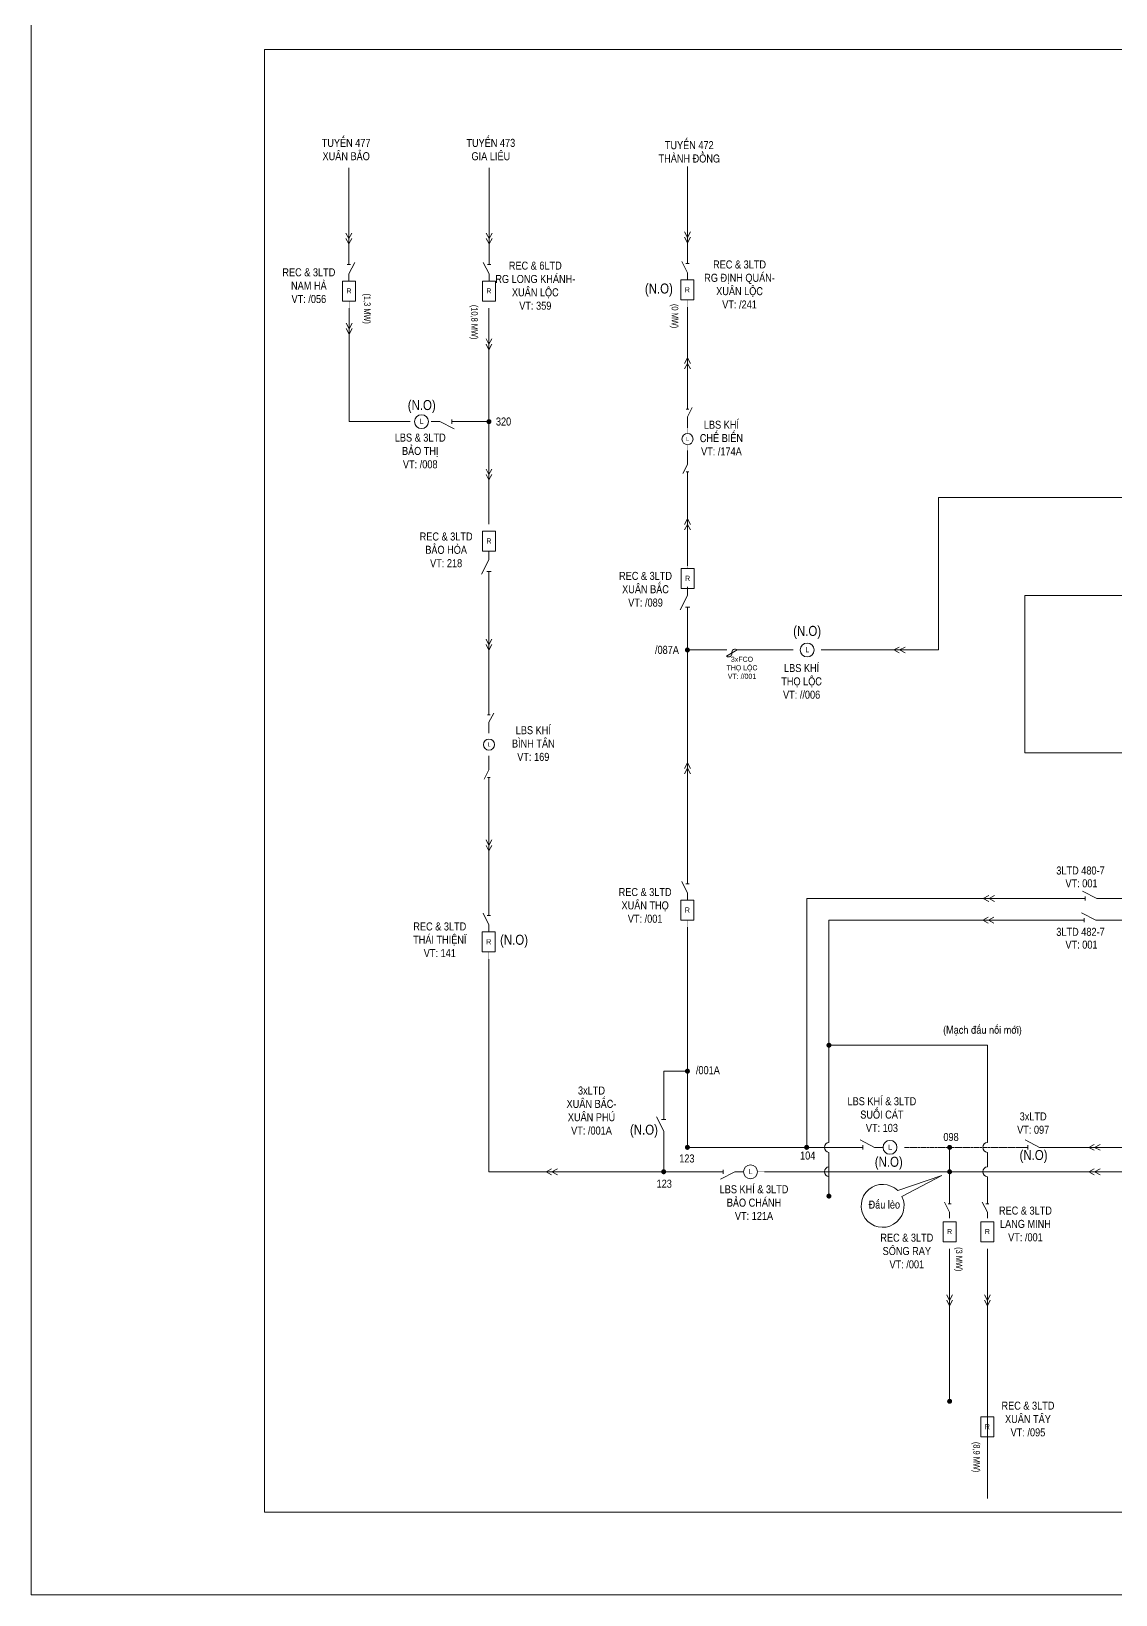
# Model space of a CAD drawing. Header units: inches. Extents: x 2152 to 4977, y -3144 to -873.
# Drawn here: x 2740.3 to 3026.8, y -1783.5 to -1370.9 of the extents above; entities that cross this region are included whole.
import ezdxf
from ezdxf.enums import TextEntityAlignment as Align

# ---------------------------------------------------------------- set-up
doc = ezdxf.new("R2010")
doc.units = ezdxf.units.IN
doc.header["$LTSCALE"] = 0.2
doc.header["$MEASUREMENT"] = 0
doc.linetypes.add('DASHED', pattern=[0.75, 0.5, -0.25])
doc.layers.get('0').update_dxf_attribs({"lineweight": 5})
for name, color, linetype, lineweight in [('Cap ngam', 1, 'DASHED', 15), ('Day 22kV', 1, 'Continuous', 13), ('Khung', 7, 'Continuous', 13), ('Text', 7, 'Continuous', 9), ('Thiet bi', 3, 'Continuous', 9)]:
    doc.layers.add(name, color=color, linetype=linetype, lineweight=lineweight)
doc.styles.add('V-H-C', font='VHELVCN.TTF')
doc.styles.add('V-H-C-B', font='VHELVCB.TTF')

# ---------------------------------------------------------------- blocks, each defined once
blk = doc.blocks.new('ALTD')
at = {"color": 0}
for points in [[(3.38, 1.08), (1.27, 0), (0, 0)], [(2.99, 0.31), (2.99, -0.31)], [(2.99, 0), (4.73, 0)]]:
    blk.add_lwpolyline(points, dxfattribs=at)
blk = doc.blocks.new('FCO')
at = {"color": 0}
blk.add_lwpolyline([(0, 0, 0.707499), (0.8, 0.8, -0.707499), (1.6, 1.6, -5.301682)], format="xyb", dxfattribs=at)
blk.add_lwpolyline([(0, 0), (1.6, 1.6)], dxfattribs=at)

msp = doc.modelspace()

# ---------------------------------------------------------------- linework, layer by layer
at = {"layer": 'Cap ngam', "linetype": 'DASHED', "ltscale": 50, "elevation": 0.2}
msp.add_lwpolyline([(3042.94, -1599.77), (3040.19, -1599.77, 0.818695), (3036.16, -1599.77), (3024.12, -1599.77)], format="xyb", dxfattribs=at)
at = {"layer": 'Day 22kV'}
for p, q in [((2824.25, -1429.94, -0.44), (2824.25, -1406.87, -0.44)), ((2861.29, -1429.94, -0.44), (2861.29, -1406.87, -0.44)), ((2913.72, -1429.64, -0.44), (2913.72, -1406.57, -0.44)), ((2861.25, -1500.91, -0.44), (2861.25, -1443.94, -0.44)), ((2913.69, -1468.62, -0.44), (2913.67, -1443.64, -0.44)), ((2913.7, -1475.52, -0.44), (2913.69, -1474.06, -0.44)), ((2913.7, -1483.73, -0.44), (2913.69, -1481.48, -0.44)), ((2913.72, -1511.96, -0.44), (2913.7, -1489.17, -0.44)), ((2861.25, -1556.16, -0.44), (2861.24, -1554.7, -0.44)), ((2861.24, -1564.36, -0.44), (2861.24, -1562.11, -0.44)), ((2907.4, -1663.48, -0.44), (2907.4, -1671.89, -0.44)), ((2982.93, -1678.2, -0.44), (2982.93, -1665.44, -0.44)), ((2982.93, -1692.23, -0.44), (2982.93, -1732.48, -0.44)), ((2992.9, -1692.23, -0.44), (2992.9, -1758.16, -0.44))]:
    msp.add_line(p, q, dxfattribs=at)
msp.add_lwpolyline([(2801.97, -1375.66), (3347.97, -1375.66), (3347.97, -1761.76), (2801.97, -1761.76)], close=True, dxfattribs=at)
for points, elevation in [([(2824.3, -1443.94), (2824.3, -1473.89), (2840.46, -1473.89)], -0.44), ([(2854.52, -1473.89), (2861.25, -1473.89)], -0.44), ([(3071.31, -1493.92), (2979.96, -1493.92), (2979.96, -1534.16), (2949.01, -1534.16)], 0.2), ([(2913.72, -1534.16), (2924.1, -1534.16)], 0.2), ([(2926.82, -1534.16), (2941.57, -1534.16)], 0.2), ([(3038.13, -1572.08), (3038.13, -1671.89), (2934.04, -1671.89)], 0.2), ([(3015.62, -1599.77), (2945.17, -1599.77), (2945.17, -1665.44)], 0.2), ([(2956.84, -1665.44), (2913.67, -1665.44), (2913.67, -1607.35)], 0.2), ([(3015.31, -1605.49), (2951.05, -1605.49), (2951.05, -1664.12)], 0.2), ([(3035.85, -1605.49), (3023.81, -1605.49)], 0.2), ([(2919.98, -1671.89), (2861.2, -1671.89), (2861.2, -1615.73)], 0.2), ([(2951.05, -1638.48), (2992.9, -1638.48), (2992.9, -1664.12)], -0.44), ([(2907.4, -1654.98), (2907.4, -1645.34), (2913.67, -1645.34)], -0.44), ([(2951.05, -1666.77), (2951.05, -1678.32)], 0.2), ([(2992.9, -1666.77), (2992.9, -1670.57)], -0.44), ([(2992.9, -1673.22), (2992.9, -1678.2)], -0.44)]:
    msp.add_lwpolyline(points, dxfattribs=dict(at, elevation=elevation))
at = {"layer": 'Day 22kV', "const_width": 0.647}
for points, elevation in [([(2861.25, -1473.56, 1), (2861.25, -1474.22, 1), (2861.25, -1473.56, 2.414214)], -0.44), ([(2913.67, -1533.82, 1), (2913.67, -1534.49, 1), (2913.67, -1533.82, 2.414214)], 0.2), ([(2951.05, -1638.15, 1), (2951.05, -1638.82, 1), (2951.05, -1638.15, 2.414214)], -0.44), ([(2913.67, -1645, 1), (2913.67, -1645.67, 1), (2913.67, -1645, 2.414214)], -0.44), ([(2913.67, -1665.11, 1), (2913.67, -1665.78, 1), (2913.67, -1665.11, 2.414214)], 0.2), ([(2945.17, -1665.11, 1), (2945.17, -1665.78, 1), (2945.17, -1665.11, 2.414214)], -0.44), ([(2982.93, -1665.11, 1), (2982.93, -1665.78, 1), (2982.93, -1665.11, 2.414214)], -0.44), ([(2907.4, -1671.56, 1), (2907.4, -1672.22, 1), (2907.4, -1671.56, 2.414214)], -0.44), ([(2982.93, -1671.56, 1), (2982.93, -1672.22, 1), (2982.93, -1671.56, 2.414214)], -0.44), ([(2951.05, -1677.98, 1), (2951.05, -1678.65, 1), (2951.05, -1677.98, 2.414214)], -0.44), ([(2982.93, -1732.14, 1), (2982.93, -1732.81, 1), (2982.93, -1732.14, 2.414214)], -1.08)]:
    msp.add_lwpolyline(points, format="xyb", dxfattribs=dict(at, elevation=elevation))
at = {"layer": 'Day 22kV'}
for points, elevation in [([(3049.56, -1572.08), (3049.56, -1665.44), (3040.19, -1665.44, 0.818695), (3036.16, -1665.44), (3008.98, -1665.44)], 0.2), ([(2951.05, -1664.12), (2951.05, -1664.12, 0.899221), (2951.05, -1666.77)], 0.2), ([(2992.9, -1664.12), (2992.9, -1664.12, 0.899221), (2992.9, -1666.77)], -0.44), ([(2951.05, -1670.57), (2951.05, -1670.57, 0.899221), (2951.05, -1673.22)], 0.2), ([(2992.9, -1670.57), (2992.9, -1670.57, 0.899221), (2992.9, -1673.22)], -0.44)]:
    msp.add_lwpolyline(points, format="xyb", dxfattribs=dict(at, elevation=elevation))
msp.add_lwpolyline([(2969.21, -1676.83), (2980.87, -1672.9), (2970.35, -1678.41)], dxfattribs=at)
msp.add_arc((2965.24, -1680.88), 5.67, 45.5795, 25.7406, dxfattribs=at)
at = {"layer": 'Khung', "color": 1, "linetype": 'DASHED'}
msp.add_line((3000.48, -1665.44, -0.44), (2970.9, -1665.44, -0.44), dxfattribs=at)
at = {"layer": 'Khung'}
msp.add_lwpolyline([(2740.34, -877.54), (3402.99, -877.54), (3402.99, -1783.53), (2740.34, -1783.53)], close=True, dxfattribs=at)
at = {"layer": 'Khung', "elevation": 0.04}
msp.add_lwpolyline([(3002.77, -1519.78), (3200.43, -1519.78), (3200.43, -1561.27), (3002.77, -1561.27)], close=True, dxfattribs=at)
at = {"layer": 'Text', "color": 1, "linetype": 'Continuous'}
for p, q in [((2861.25, -1516.55, -0.44), (2861.25, -1549.26, -0.44)), ((2913.72, -1526.02, -0.44), (2913.72, -1593.35, -0.44)), ((2861.25, -1562.11, -0.44), (2861.25, -1564.36, -0.44)), ((2861.25, -1569.8, -0.44), (2861.25, -1601.73, -0.44))]:
    msp.add_line(p, q, dxfattribs=at)
at = {"layer": 'Thiet bi'}
for p, q in [((2824.25, -1425.57, -0.44), (2823.48, -1424.12, -0.44)), ((2824.25, -1426.99, -0.44), (2823.48, -1425.54, -0.44)), ((2824.25, -1425.57, -0.44), (2825.03, -1424.12, -0.44)), ((2824.25, -1426.99, -0.44), (2825.03, -1425.54, -0.44)), ((2861.29, -1425.57, -0.44), (2860.52, -1424.12, -0.44)), ((2861.29, -1426.99, -0.44), (2860.52, -1425.54, -0.44)), ((2861.29, -1425.57, -0.44), (2862.07, -1424.12, -0.44)), ((2861.29, -1426.99, -0.44), (2862.07, -1425.54, -0.44)), ((2913.72, -1425.26, -0.44), (2912.94, -1423.81, -0.44)), ((2913.72, -1426.69, -0.44), (2912.94, -1425.24, -0.44)), ((2913.72, -1425.26, -0.44), (2914.49, -1423.81, -0.44)), ((2913.72, -1426.69, -0.44), (2914.49, -1425.24, -0.44)), ((2824.3, -1449.36, -0.44), (2823.53, -1447.91, -0.44)), ((2824.3, -1449.36, -0.44), (2825.08, -1447.91, -0.44)), ((2824.3, -1450.78, -0.44), (2823.53, -1449.33, -0.44)), ((2824.3, -1450.78, -0.44), (2825.08, -1449.33, -0.44)), ((2861.25, -1453.48, -0.44), (2860.47, -1452.03, -0.44)), ((2861.25, -1453.48, -0.44), (2862.02, -1452.03, -0.44)), ((2861.25, -1454.9, -0.44), (2860.47, -1453.45, -0.44)), ((2861.25, -1454.9, -0.44), (2862.02, -1453.45, -0.44)), ((2913.68, -1457.08, -0.44), (2912.9, -1458.53, -0.44)), ((2913.68, -1458.51, -0.44), (2912.9, -1459.96, -0.44)), ((2913.68, -1457.08, -0.44), (2914.45, -1458.53, -0.44)), ((2913.68, -1458.51, -0.44), (2914.45, -1459.96, -0.44)), ((2861.25, -1487.85, -0.44), (2860.47, -1486.4, -0.44)), ((2861.25, -1489.27, -0.44), (2860.47, -1487.82, -0.44)), ((2861.25, -1487.85, -0.44), (2862.02, -1486.4, -0.44)), ((2861.25, -1489.27, -0.44), (2862.02, -1487.82, -0.44)), ((2913.68, -1499.57, -0.44), (2912.9, -1501.02, -0.44)), ((2913.68, -1501, -0.44), (2912.9, -1502.45, -0.44)), ((2913.68, -1499.57, -0.44), (2914.45, -1501.02, -0.44)), ((2913.68, -1501, -0.44), (2914.45, -1502.45, -0.44)), ((2861.25, -1532.77, -0.44), (2860.47, -1531.32, -0.44)), ((2861.25, -1534.19, -0.44), (2860.47, -1532.74, -0.44)), ((2861.25, -1532.77, -0.44), (2862.02, -1531.32, -0.44)), ((2861.25, -1534.19, -0.44), (2862.02, -1532.74, -0.44)), ((2968.19, -1534.16, 0.2), (2969.64, -1533.38, 0.2)), ((2968.19, -1534.16, 0.2), (2969.64, -1534.93, 0.2)), ((2969.72, -1534.16, 0.2), (2971.17, -1533.38, 0.2)), ((2969.72, -1534.16, 0.2), (2971.17, -1534.93, 0.2)), ((2913.68, -1563.97, -0.44), (2912.9, -1565.42, -0.44)), ((2913.68, -1563.97, -0.44), (2914.45, -1565.42, -0.44)), ((2913.68, -1565.39, -0.44), (2912.9, -1566.84, -0.44)), ((2913.68, -1565.39, -0.44), (2914.45, -1566.84, -0.44)), ((2861.25, -1585.76, -0.44), (2860.47, -1584.31, -0.44)), ((2861.25, -1585.76, -0.44), (2862.02, -1584.31, -0.44)), ((2861.25, -1587.18, -0.44), (2860.47, -1585.73, -0.44)), ((2861.25, -1587.18, -0.44), (2862.02, -1585.73, -0.44)), ((2991.82, -1599.77, 0.2), (2993.27, -1599, 0.2)), ((2991.82, -1599.77, 0.2), (2993.27, -1600.55, 0.2)), ((2993.35, -1599.77, 0.2), (2994.8, -1599, 0.2)), ((2993.35, -1599.77, 0.2), (2994.8, -1600.55, 0.2)), ((2991.66, -1605.49, 0.2), (2993.11, -1604.71, 0.2)), ((2993.18, -1605.49, 0.2), (2994.63, -1604.71, 0.2)), ((2991.66, -1605.49, 0.2), (2993.11, -1606.26, 0.2)), ((2993.18, -1605.49, 0.2), (2994.63, -1606.26, 0.2)), ((3019.7, -1665.44, 0.2), (3021.15, -1664.67, 0.2)), ((3019.7, -1665.44, 0.2), (3021.15, -1666.22, 0.2)), ((3021.22, -1665.44, 0.2), (3022.67, -1664.67, 0.2)), ((3021.22, -1665.44, 0.2), (3022.67, -1666.22, 0.2)), ((2876.35, -1671.89, 0.2), (2877.8, -1671.12, 0.2)), ((2877.87, -1671.89, 0.2), (2879.32, -1671.12, 0.2)), ((3019.7, -1671.89, 0.2), (3021.15, -1671.12, 0.2)), ((3021.22, -1671.89, 0.2), (3022.67, -1671.12, 0.2)), ((2876.35, -1671.89, 0.2), (2877.8, -1672.67, 0.2)), ((2877.87, -1671.89, 0.2), (2879.32, -1672.67, 0.2)), ((3019.7, -1671.89, 0.2), (3021.15, -1672.67, 0.2)), ((3021.22, -1671.89, 0.2), (3022.67, -1672.67, 0.2)), ((2982.93, -1705.85, -0.44), (2982.15, -1704.4, -0.44)), ((2982.93, -1707.25, -0.44), (2982.15, -1705.8, -0.44)), ((2982.93, -1705.85, -0.44), (2983.7, -1704.4, -0.44)), ((2982.93, -1707.25, -0.44), (2983.7, -1705.8, -0.44)), ((2992.9, -1705.85, -0.44), (2992.13, -1704.4, -0.44)), ((2992.9, -1707.25, -0.44), (2992.13, -1705.8, -0.44)), ((2992.9, -1705.85, -0.44), (2993.68, -1704.4, -0.44)), ((2992.9, -1707.25, -0.44), (2993.68, -1705.8, -0.44))]:
    msp.add_line(p, q, dxfattribs=at)
for points, elevation in [([(2824.3, -1434.92, 0.064, 0.064, 0), (2824.3, -1436.8, 0.32, 0.32, 0)], -0.44), ([(2861.25, -1434.92, 0.064, 0.064, 0), (2861.25, -1436.8, 0.32, 0.32, 0)], -0.44), ([(2913.67, -1434.62, 0.064, 0.064, 0), (2913.67, -1436.5, 0.32, 0.32, 0)], -0.44), ([(2824.3, -1442.06, 0.064, 0.064, 0), (2824.3, -1443.94, 0.32, 0.32, 0)], -0.44), ([(2861.25, -1442.06, 0.064, 0.064, 0), (2861.25, -1443.94, 0.32, 0.32, 0)], -0.44), ([(2913.67, -1441.75, 0.064, 0.064, 0), (2913.67, -1443.64, 0.32, 0.32, 0)], -0.44), ([(2839.72, -1473.89, 0.064, 0.064, 0), (2841.6, -1473.89, 0.32, 0.32, 0)], -1.08), ([(2845.28, -1473.89, 0.064, 0.064, 0), (2847.16, -1473.89, 0.32, 0.32, 0)], -0.44), ([(2913.7, -1475.52, 0.0512, 0.0512, 0), (2913.7, -1477.03, 0.256, 0.256, 0)], -0.44), ([(2913.7, -1479.97, 0.0512, 0.0512, 0), (2913.7, -1481.48, 0.256, 0.256, 0)], -0.44), ([(2861.25, -1500.91, 0.064, 0.064, 0), (2861.25, -1502.8, 0.32, 0.32, 0)], -0.44), ([(2861.25, -1508.05, 0.064, 0.064, 0), (2861.25, -1509.93, 0.32, 0.32, 0)], -0.44), ([(2913.72, -1510.78, 0.064, 0.064, 0), (2913.72, -1512.66, 0.32, 0.32, 0)], -1.08), ([(2913.72, -1517.91, 0.064, 0.064, 0), (2913.72, -1519.8, 0.32, 0.32, 0)], -1.08), ([(2861.25, -1556.16, 0.0512, 0.0512, 0), (2861.25, -1557.66, 0.256, 0.256, 0)], -0.44), ([(2861.25, -1560.6, 0.0512, 0.0512, 0), (2861.25, -1562.11, 0.256, 0.256, 0)], -0.44), ([(2913.67, -1598.33, 0.064, 0.064, 0), (2913.67, -1600.21, 0.32, 0.32, 0)], -0.44), ([(2913.67, -1605.47, 0.064, 0.064, 0), (2913.67, -1607.35, 0.32, 0.32, 0)], -0.44), ([(2861.2, -1606.71, 0.064, 0.064, 0), (2861.2, -1608.59, 0.32, 0.32, 0)], -0.44), ([(2861.2, -1613.84, 0.064, 0.064, 0), (2861.2, -1615.73, 0.32, 0.32, 0)], -0.44), ([(2963.46, -1665.44, 0.064, 0.064, 0), (2965.34, -1665.44, 0.32, 0.32, 0)], -0.44), ([(2969.02, -1665.44, 0.064, 0.064, 0), (2970.9, -1665.44, 0.32, 0.32, 0)], -0.44), ([(2926.6, -1671.89, 0.064, 0.064, 0), (2928.48, -1671.89, 0.32, 0.32, 0)], -0.44), ([(2932.16, -1671.89, 0.064, 0.064, 0), (2934.04, -1671.89, 0.32, 0.32, 0)], 0.2), ([(2982.93, -1683.21, 0.064, 0.064, 0), (2982.93, -1685.09, 0.32, 0.32, 0)], -0.44), ([(2992.9, -1683.21, 0.064, 0.064, 0), (2992.9, -1685.09, 0.32, 0.32, 0)], -0.44), ([(2982.93, -1690.34, 0.064, 0.064, 0), (2982.93, -1692.23, 0.32, 0.32, 0)], -0.44), ([(2992.9, -1690.34, 0.064, 0.064, 0), (2992.9, -1692.23, 0.32, 0.32, 0)], -0.44), ([(2992.9, -1734.7, 0.064, 0.064, 0), (2992.9, -1736.58, 0.32, 0.32, 0)], -0.44), ([(2992.9, -1741.83, 0.064, 0.064, 0), (2992.9, -1743.71, 0.32, 0.32, 0)], -0.44)]:
    msp.add_lwpolyline(points, format="xyseb", dxfattribs=dict(at, elevation=elevation))
at = {"layer": 'Thiet bi', "lineweight": 20, "ltscale": 10}
for points, elevation in [([(2822.59, -1436.8), (2822.59, -1442.06), (2826.01, -1442.06), (2826.01, -1436.8), (2822.59, -1436.8)], -0.44), ([(2862.96, -1436.8), (2862.96, -1442.06), (2859.53, -1442.06), (2859.53, -1436.8), (2862.96, -1436.8)], -0.44), ([(2915.38, -1436.5), (2915.38, -1441.75), (2911.96, -1441.75), (2911.96, -1436.5), (2915.38, -1436.5)], -0.44), ([(2862.96, -1502.8), (2862.96, -1508.05), (2859.53, -1508.05), (2859.53, -1502.8), (2862.96, -1502.8)], -0.44), ([(2915.43, -1512.66), (2915.43, -1517.91), (2912, -1517.91), (2912, -1512.66), (2915.43, -1512.66)], -1.08), ([(2915.38, -1600.21), (2915.38, -1605.47), (2911.96, -1605.47), (2911.96, -1600.21), (2915.38, -1600.21)], -0.44), ([(2862.91, -1608.59), (2862.91, -1613.84), (2859.49, -1613.84), (2859.49, -1608.59), (2862.91, -1608.59)], -0.44), ([(2984.64, -1685.09), (2984.64, -1690.34), (2981.21, -1690.34), (2981.21, -1685.09), (2984.64, -1685.09)], -0.44), ([(2994.62, -1685.09), (2994.62, -1690.34), (2991.19, -1690.34), (2991.19, -1685.09), (2994.62, -1685.09)], -0.44), ([(2994.62, -1736.58), (2994.62, -1741.83), (2991.19, -1741.83), (2991.19, -1736.58), (2994.62, -1736.58)], -0.44)]:
    msp.add_lwpolyline(points, dxfattribs=dict(at, elevation=elevation))
at = {"layer": 'Thiet bi', "color": 1, "elevation": 0.2}
for points in [[(2941.57, -1534.16, 0.064, 0.064, 0), (2943.45, -1534.16, 0.32, 0.32, 0)], [(2947.13, -1534.16, 0.064, 0.064, 0), (2949.01, -1534.16, 0.32, 0.32, 0)]]:
    msp.add_lwpolyline(points, format="xyseb", dxfattribs=at)
at = {"layer": 'Thiet bi', "lineweight": 20, "ltscale": 10}
for centre, radius in [((2843.44, -1473.89, -0.44), 1.84), ((2913.7, -1478.5, 0.07), 1.47), ((2861.25, -1559.13, 0.07), 1.47), ((2967.18, -1665.44, 0.2), 1.84), ((2930.32, -1671.89, 0.2), 1.84)]:
    msp.add_circle(centre, radius, dxfattribs=at)
at = {"layer": 'Thiet bi', "color": 1, "lineweight": 20, "ltscale": 10}
msp.add_circle((2945.29, -1534.16, 0.84), 1.84, dxfattribs=at)

# ---------------------------------------------------------------- block references
at = {"layer": 'Day 22kV', "yscale": 1.79822708017889, "zscale": 1.79822708017858}
for p, xscale, rotation in [((2846.02, -1473.89, -0.44), -1.798227080178549, 180.0000000000054), ((2928.48, -1671.89, 0.2), 1.798227080178549, 180)]:
    msp.add_blockref('ALTD', p, dxfattribs=dict(at, xscale=xscale, rotation=rotation))
at = {"layer": 'Day 22kV', "xscale": -1.798227080178549, "yscale": 1.79822708017889, "zscale": 1.79822708017858}
for p in [(2965.34, -1665.44, 0.2), (3008.98, -1665.44, 0.2)]:
    msp.add_blockref('ALTD', p, dxfattribs=at)
at = {"layer": 'Thiet bi'}
for name, p, xscale, yscale, zscale, rotation in [('ALTD', (2824.25, -1436.74, -0.44), -1.438581664143101, 1.438581664143101, 1.438581664142865, 270), ('ALTD', (2861.29, -1436.74, -0.44), 1.438581664143101, 1.438581664143101, 1.438581664142865, 90), ('ALTD', (2913.72, -1436.44, -0.44), 1.438581664143101, 1.438581664143101, 1.438581664142865, 90), ('ALTD', (2913.7, -1474.06, -0.44), -1.150865331314549, 1.150865331314549, 1.150865331314292, 269.9999999999774), ('ALTD', (2913.7, -1483.73, -0.44), -1.150865331314549, 1.150865331314549, 1.150865331314292, 89.99999999997739), ('ALTD', (2861.25, -1508.05, -0.44), -1.798227080178663, 1.798227080178663, 1.79822708017858, 90), ('ALTD', (2913.72, -1517.52, -0.44), -1.798227080178663, 1.798227080178663, 1.79822708017858, 90), ('FCO', (2926.82, -1534.16, 0.2), 1.438581664143125, 1.438581664142816, 1.438581664142865, 164.9999999999943), ('ALTD', (2861.25, -1554.7, -0.44), -1.150865331314549, 1.150865331314549, 1.150865331314292, 269.9999999999774), ('ALTD', (2861.25, -1564.36, -0.44), -1.150865331314549, 1.150865331314549, 1.150865331314292, 89.99999999997739), ('ALTD', (2913.72, -1600.15, -0.44), 1.438581664143101, 1.438581664143101, 1.438581664142865, 90), ('ALTD', (2861.25, -1608.53, -0.44), 1.438581664143101, 1.438581664143101, 1.438581664142865, 90), ('ALTD', (2907.4, -1663.48, -0.44), 1.79822708017889, 1.79822708017889, 1.79822708017858, 90), ('ALTD', (2982.93, -1684.15, -0.44), 1.258758956125234, 1.258758956125234, 1.258758956125006, 90), ('ALTD', (2992.9, -1684.15, -0.44), 1.258758956125234, 1.258758956125234, 1.258758956125006, 90)]:
    msp.add_blockref(name, p, dxfattribs=dict(at, xscale=xscale, yscale=yscale, zscale=zscale, rotation=rotation))
at = {"layer": 'Thiet bi', "xscale": -1.798227080178549, "yscale": 1.79822708017889, "zscale": 1.79822708017858}
for p in [(3024.12, -1599.77, 0.2), (3023.81, -1605.49, 0.2)]:
    msp.add_blockref('ALTD', p, dxfattribs=at)

# ---------------------------------------------------------------- texts
at = {"layer": 'Text', "style": 'V-H-C-B'}
for s, p in [('(1,3 MW)', (2828.26, -1440.06, 0.2)), ('(10,8 MW)', (2856.6, -1443.07, 0.2)), ('(0 MW)', (2909.53, -1442.83, 0.2)), ('(3 MW)', (2984.6, -1691.78, 0.2)), ('(8,9 MW)', (2989.22, -1743.19, 0.2))]:
    msp.add_text(s, height=1.706, rotation=270, dxfattribs=at).set_placement(p)
at = {"layer": 'Text', "color": 1, "style": 'V-H-C-B'}
for p in [(2906.13, -1440.07, -0.44), (2843.49, -1470.83, -0.44), (2945.29, -1530.44, 0.29), (2867.87, -1611.97, -0.44), (2902.19, -1662.1), (3005.1, -1668.79), (2966.85, -1670.57)]:
    msp.add_text('(N.O)', height=2.639, dxfattribs=at).set_placement(p, align=Align.CENTER)
at = {"layer": 'Text', "style": 'V-H-C'}
for s, p in [('3LTD 480-7', (3011.11, -1593.42, 0.2)), ('VT: 001', (3013.52, -1596.81, 0.2)), ('3LTD 482-7', (3011.11, -1609.61, 0.2)), ('VT: 001', (3013.52, -1612.99, 0.2))]:
    msp.add_text(s, height=2.113, dxfattribs=at).set_placement(p)
at = {"layer": 'Text', "attachment_point": 5, "style": 'V-H-C'}
for s, insert, char_height, width in [('TUYEÁN 477 \\PXUAÂN BAÛO', (2823.52, -1402.09, -0.44), 2.1129, 24.2559), ('TUYEÁN 473 \\PGIA LIEÂU', (2861.74, -1402.09, -0.44), 2.1129, 24.2559), ('TUYEÁN 472 \\PTHAØNH ÑOÀNG', (2914.16, -1402.7, -0.44), 2.1129, 24.2559), ('REC & 6LTD\\PRG LONG KHAÙNH-\\PXUAÂN LOÄC\\PVT: 359', (2873.49, -1438.01, -0.44), 2.1129, 20.1484), ('REC & 3LTD\\PRG ÑÒNH QUAÙN-\\PXUAÂN LOÄC\\PVT: /241', (2927.44, -1437.7, -0.44), 2.1129, 24.2559), ('REC & 3LTD\\PNAM HAØ\\PVT: /056', (2813.67, -1438.01, -0.44), 2.113, 29.7747), ('320', (2865.1, -1473.87, -0.44), 2.113, 24.2559), ('LBS KHÍ\\PCHEÁ BIEÁN\\PVT: /174A', (2922.65, -1478.24, -0.44), 2.113, 24.2559), ('LBS & 3LTD\\PBAÛO THÒ\\PVT: /008', (2843.09, -1481.64, -0.44), 2.113, 24.2559), ('REC & 3LTD\\PBAÛO HOØA\\PVT: 218', (2849.93, -1507.74, -0.44), 2.113, 24.2559), ('REC & 3LTD\\PXUAÂN BAÉC\\PVT: /089', (2902.6, -1518.14, -0.44), 2.113, 24.2559), ('/087A', (2908.26, -1534.14, 0.2), 2.113, 24.2559), ('3xFCO\\PTHOÏ LOÄC\\PVT: //001', (2928.09, -1538.87, 0.2), 1.349, 19.5), ('LBS KHÍ\\PTHOÏ LOÄC\\PVT: //006', (2943.83, -1542.46, 0.2), 2.113, 28.3633), ('LBS KHÍ\\PBÌNH TAÂN\\PVT: 169', (2872.96, -1558.87, -0.44), 2.113, 29.7747), ('REC & 3LTD\\PXUAÂN THOÏ\\PVT: /001', (2902.5, -1601.59, -0.44), 2.113, 24.2559), ('REC & 3LTD\\PTHAÙI THIEÄNÏ\\PVT: 141', (2848.26, -1610.65, -0.44), 2.1129, 24.2559), ('(Maïch ñaáu noái môùi)', (2991.6, -1634.7, 0.2), 2.1129, 24.2559), ('/001A', (2919.07, -1645.09, -0.44), 2.113, 24.2559), ('3xLTD\\PXUAÂN BAÉC-\\PXUAÂN PHUÙ\\PVT: /001A', (2888.33, -1655.74), 2.1129, 30.6578), ('LBS KHÍ & 3LTD\\PSUOÁI CAÙT\\PVT: 103', (2965.04, -1656.81, 0.2), 2.1129, 24.2559), ('3xLTD\\PVT: 097', (3005, -1659.05, 0.2), 2.113, 24.2559), ('098', (2983.3, -1662.72, -0.44), 2.113, 24.2559), ('104', (2945.44, -1667.62, -0.44), 2.113, 24.2559), ('123', (2913.52, -1668.39, -0.44), 2.113, 24.2559), ('123', (2907.54, -1675.05, -0.44), 2.113, 24.2559), ('LBS KHÍ & 3LTD\\PBAÛO CHAÙNH\\PVT: 121A', (2931.26, -1680.03, 0.2), 2.1129, 24.2559), ('Ñaáu leøo', (2965.68, -1680.57), 2.113, 24.2559), ('REC & 3LTD\\PLANG MINH\\PVT: /001', (3002.96, -1685.67, -0.44), 2.113, 24.2559), ('REC & 3LTD\\PSOÂNG RAY\\PVT: /001', (2971.62, -1692.82, -0.44), 2.113, 24.2559), ('REC & 3LTD\\PXUAÂN TAÂY\\PVT: /095', (3003.62, -1737.16, -0.44), 2.113, 24.2559)]:
    msp.add_mtext(s, dxfattribs=dict(at, insert=insert, char_height=char_height, width=width))
at = {"layer": 'Thiet bi', "attachment_point": 5, "style": 'V-H-C'}
for s, insert, char_height, width in [('R', (2824.29, -1439.39, -0.44), 1.35, 18.0356), ('R', (2861.24, -1439.39, -0.44), 1.35, 18.0356), ('R', (2913.66, -1439.08, -0.44), 1.35, 18.0356), ('L', (2843.47, -1473.82, -1.08), 1.35, 18.0356), ('L', (2913.73, -1478.45, -0.44), 1.08, 14.4285), ('R', (2861.24, -1505.38, -0.44), 1.35, 18.0356), ('R', (2913.71, -1515.24, -1.08), 1.35, 18.0356), ('L', (2861.28, -1559.08, -0.44), 1.08, 14.4285), ('R', (2913.66, -1602.8, -0.44), 1.35, 18.0356), ('R', (2861.19, -1611.17, -0.44), 1.35, 18.0356), ('L', (2967.22, -1665.38, -0.44), 1.35, 18.0356), ('L', (2930.36, -1671.82, -0.44), 1.35, 18.0356), ('R', (2982.92, -1687.67, -0.44), 1.35, 18.0356), ('R', (2992.9, -1687.67, -0.44), 1.35, 18.0356), ('R', (2992.9, -1739.16, -0.44), 1.35, 18.0356)]:
    msp.add_mtext(s, dxfattribs=dict(at, insert=insert, char_height=char_height, width=width))
at = {"layer": 'Thiet bi', "color": 1, "insert": (2945.32, -1534.09, 0.2), "char_height": 1.35, "width": 18.0356, "attachment_point": 5, "style": 'V-H-C'}
msp.add_mtext('L', dxfattribs=at)

doc.saveas('drawing.dxf')
